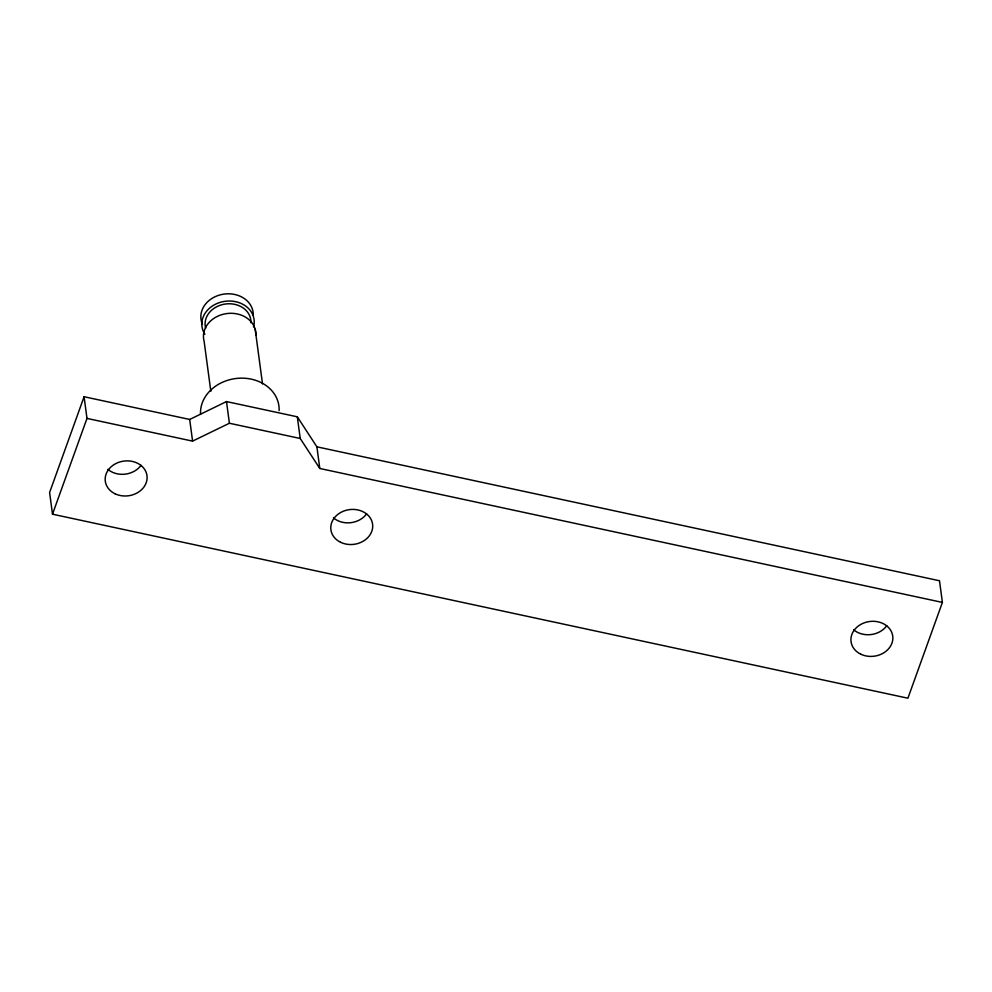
<?xml version="1.0" encoding="UTF-8"?>
<svg xmlns="http://www.w3.org/2000/svg" width="992" height="992" viewBox="0 0 992 992"><rect width="100%" height="100%" fill="white"/><g stroke="black" fill="none" stroke-linecap="round" stroke-linejoin="round"><path stroke-width="1.49" d="M84.084 396.738L49.6 492.528L52.502 514.191L907.916 698.207L942.4 602.417L939.498 580.754L316.894 446.822L297.315 416.814L226.498 401.574L189.683 419.455L84.084 396.738L86.986 418.413L52.502 514.191M86.986 418.413L192.584 441.118L229.4 423.249L300.216 438.476L319.796 468.484L942.4 602.417M316.894 446.822L319.796 468.484M297.315 416.814L300.216 438.476M255.192 329.282L262.508 383.879M226.498 401.574L229.4 423.249M210.825 391.282L204.116 341.223A26.288 21.874 -7.6 0 1 227.143 313.522A26.288 21.874 -7.6 0 1 255.849 334.949M189.683 419.455L192.584 441.118M205.666 328.203A23.002 19.133 -7.6 0 1 225.816 303.961A23.002 19.133 -7.6 0 1 250.939 322.71M204.873 334.217A26.288 21.874 -7.6 0 1 224.651 301.357A26.288 21.874 -7.6 0 1 253.53 326.963M202.492 324.434A26.288 21.874 -7.6 0 1 222.828 294.277A26.288 21.874 -7.6 0 1 253.245 315.456M200.558 414.396A39.42 32.81 -7.6 0 1 239.481 378.2A39.42 32.81 -7.6 0 1 279.112 410.638M141.025 465.347A21.03 17.496 -7.6 0 1 107.905 469.352M886.774 625.754A21.03 17.496 -7.6 0 1 853.653 629.771M366.631 513.868A21.03 17.496 -7.6 0 1 333.51 517.886M115.035 493.768A21.03 17.496 -7.6 0 0 147.101 478.194A21.03 17.496 -7.6 0 0 116.3 463.338A21.03 17.496 -7.6 0 0 115.035 493.768M340.64 542.302A21.03 17.496 -7.6 0 0 372.707 526.727A21.03 17.496 -7.6 0 0 341.905 511.872A21.03 17.496 -7.6 0 0 340.64 542.302M860.783 654.187A21.03 17.496 -7.6 0 0 892.85 638.612A21.03 17.496 -7.6 0 0 862.048 623.757A21.03 17.496 -7.6 0 0 860.783 654.187"/></g></svg>
